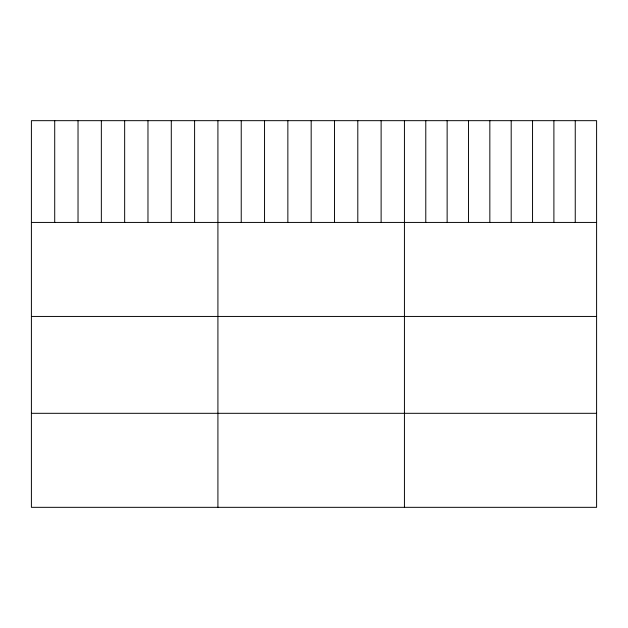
<?xml version="1.0" encoding="UTF-8"?>
<svg xmlns="http://www.w3.org/2000/svg" width="628" height="628" viewBox="0 0 628 628"><rect width="100%" height="100%" fill="white"/><g stroke="black" fill="none" stroke-linecap="round" stroke-linejoin="round"><path stroke-width="0.94" d="M596.6 222.43L596.6 507.33L31.4 507.33L31.4 120.67L596.6 120.67L596.6 222.43L31.4 222.43M31.4 316.441L596.6 316.441M31.4 413.31L596.6 413.31M575.248 120.67L575.248 222.43M553.896 120.67L553.896 222.43M532.544 120.67L532.544 222.43M511.192 120.67L511.192 222.43M489.84 120.67L489.84 222.43M468.488 120.67L468.488 222.43M447.136 120.67L447.136 222.43M425.784 120.67L425.784 222.43M404.432 120.67L404.432 507.33M381.118 120.67L381.118 222.43M357.803 120.67L357.803 222.43M334.489 120.67L334.489 222.43M311.174 120.67L311.174 222.43M287.86 120.67L287.86 222.43M264.545 120.67L264.545 222.43M241.231 120.67L241.231 222.43M217.916 120.67L217.916 507.33M194.602 120.67L194.602 222.43M171.287 120.67L171.287 222.43M147.972 120.67L147.972 222.43M124.658 120.67L124.658 222.43M101.344 120.67L101.344 222.43M78.029 120.67L78.029 222.43M54.715 120.67L54.715 222.43"/></g></svg>
